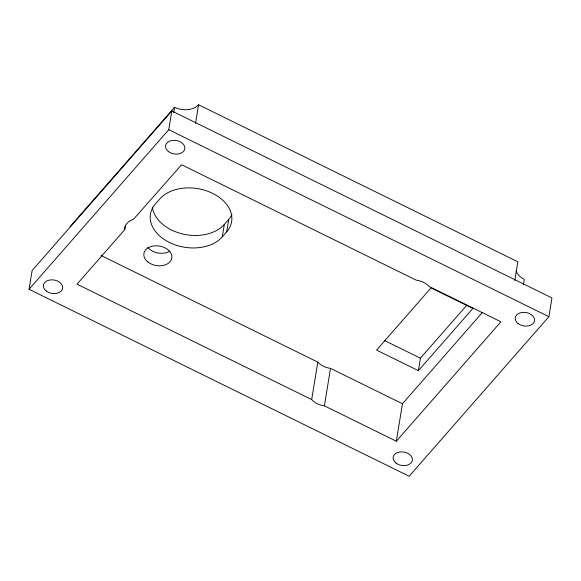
<?xml version="1.0" encoding="UTF-8"?>
<svg xmlns="http://www.w3.org/2000/svg" width="581" height="581" viewBox="0 0 581 581"><rect width="100%" height="100%" fill="white"/><g stroke="black" fill="none" stroke-linecap="round" stroke-linejoin="round"><path stroke-width="0.87" d="M29.05 289.273L32.115 270.543L171.831 110.971L551.95 297.951L548.885 316.681L409.169 476.253L29.05 289.273L168.766 129.701L171.831 110.971M124.741 229.677L124.683 229.342A17.677 12.346 9.3 0 1 133.47 219.306L181.599 164.735L416.243 280.151C420.978 280.79 425.72 282.802 428.952 286.404L500.902 321.794L396.329 441.219L324.387 405.828C319.644 405.189 314.902 403.178 311.67 399.575L77.033 284.16L124.741 229.677L125.467 225.21M173.697 112.656L174.576 107.303A17.677 12.346 9.3 0 0 198.564 104.747L517.867 261.813L514.795 280.543M195.499 123.484L198.564 104.747M222.283 236.881L226.677 231.863A38.898 27.162 9.3 0 0 212.559 193.328A38.898 27.162 9.3 0 0 159.782 198.949L155.388 203.967A38.898 27.162 9.3 0 0 169.507 242.502A38.898 27.162 9.3 0 0 222.283 236.881L224.331 224.389L228.725 219.371A38.898 27.162 9.3 0 0 231.95 214.563M226.677 231.863L228.725 219.371M311.67 399.575L317.807 362.116L101.029 255.48M324.387 405.828L330.516 368.369C325.781 367.729 321.039 365.718 317.807 362.116M396.329 441.219L402.466 403.759L482.535 312.317M418.385 370.671L472.869 308.446L431.051 287.878L376.575 350.103L418.385 370.671L420.433 358.186L466.623 305.432M523.408 284.675L524.28 279.33A17.677 12.346 9.3 0 1 516.102 271.102M70.01 226.728L174.576 107.303M168.766 129.701L548.885 316.681M384.244 340.386L420.433 358.186M330.516 368.369L402.466 403.759M169.834 251.166A14.147 9.877 9.3 0 1 147.734 247.274M224.331 224.389A38.898 27.162 9.3 0 1 182.499 233.94A38.898 27.162 9.3 0 1 152.389 207.112M518.056 323.508A9.724 6.79 9.3 0 0 534.222 321.787A9.724 6.79 9.3 0 0 522.392 312.425A9.724 6.79 9.3 0 0 518.056 323.508M395.915 462.999A9.724 6.79 9.3 0 0 412.082 461.278A9.724 6.79 9.3 0 0 400.251 451.924A9.724 6.79 9.3 0 0 395.915 462.999M46.211 290.979A9.724 6.79 9.3 0 0 62.37 289.258A9.724 6.79 9.3 0 0 50.547 279.904A9.724 6.79 9.3 0 0 46.211 290.979M168.352 151.488A9.724 6.79 9.3 0 0 184.511 149.767A9.724 6.79 9.3 0 0 172.688 140.406A9.724 6.79 9.3 0 0 168.352 151.488M147.923 262.002A14.147 9.877 9.3 0 0 171.431 259.504A14.147 9.877 9.3 0 0 154.234 245.894A14.147 9.877 9.3 0 0 147.923 262.002"/></g></svg>
